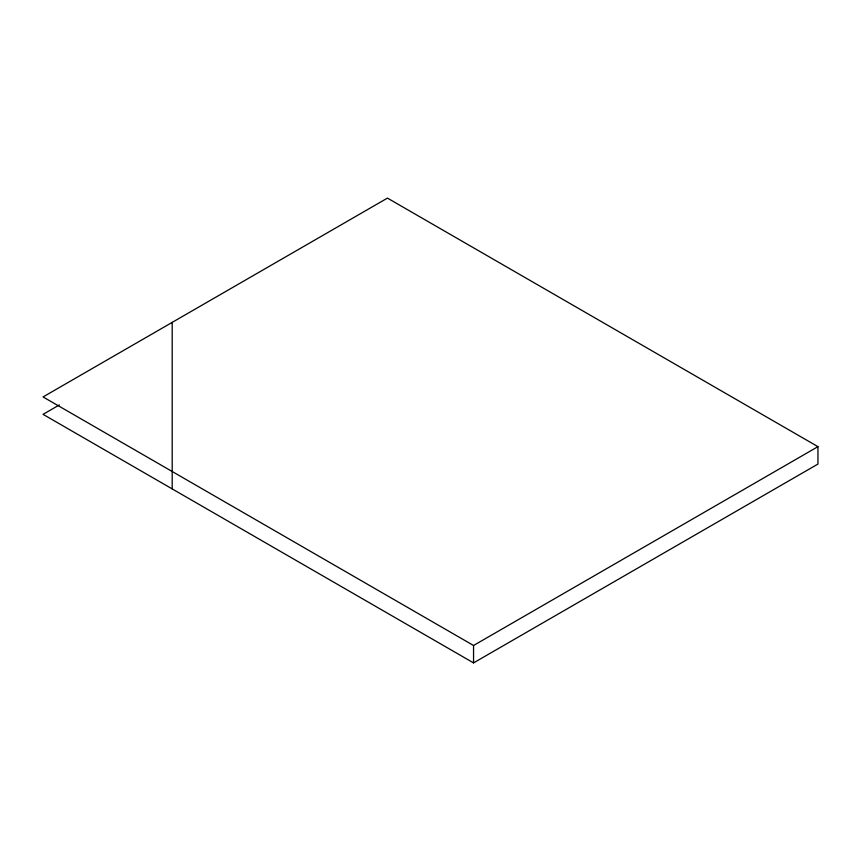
<?xml version="1.0" encoding="UTF-8"?>
<svg xmlns="http://www.w3.org/2000/svg" width="861" height="861" viewBox="0 0 861 861"><rect width="100%" height="100%" fill="white"/><g stroke="black" fill="none" stroke-linecap="round" stroke-linejoin="round"><path stroke-width="1.29" d="M59.344 404.939L43.05 414.345L473.55 662.895L817.95 464.057L817.95 446.655L387.45 198.105L43.05 396.943L473.55 645.492L817.95 446.655M473.55 645.492L473.55 662.895M172.2 322.38L172.2 488.908"/></g></svg>
